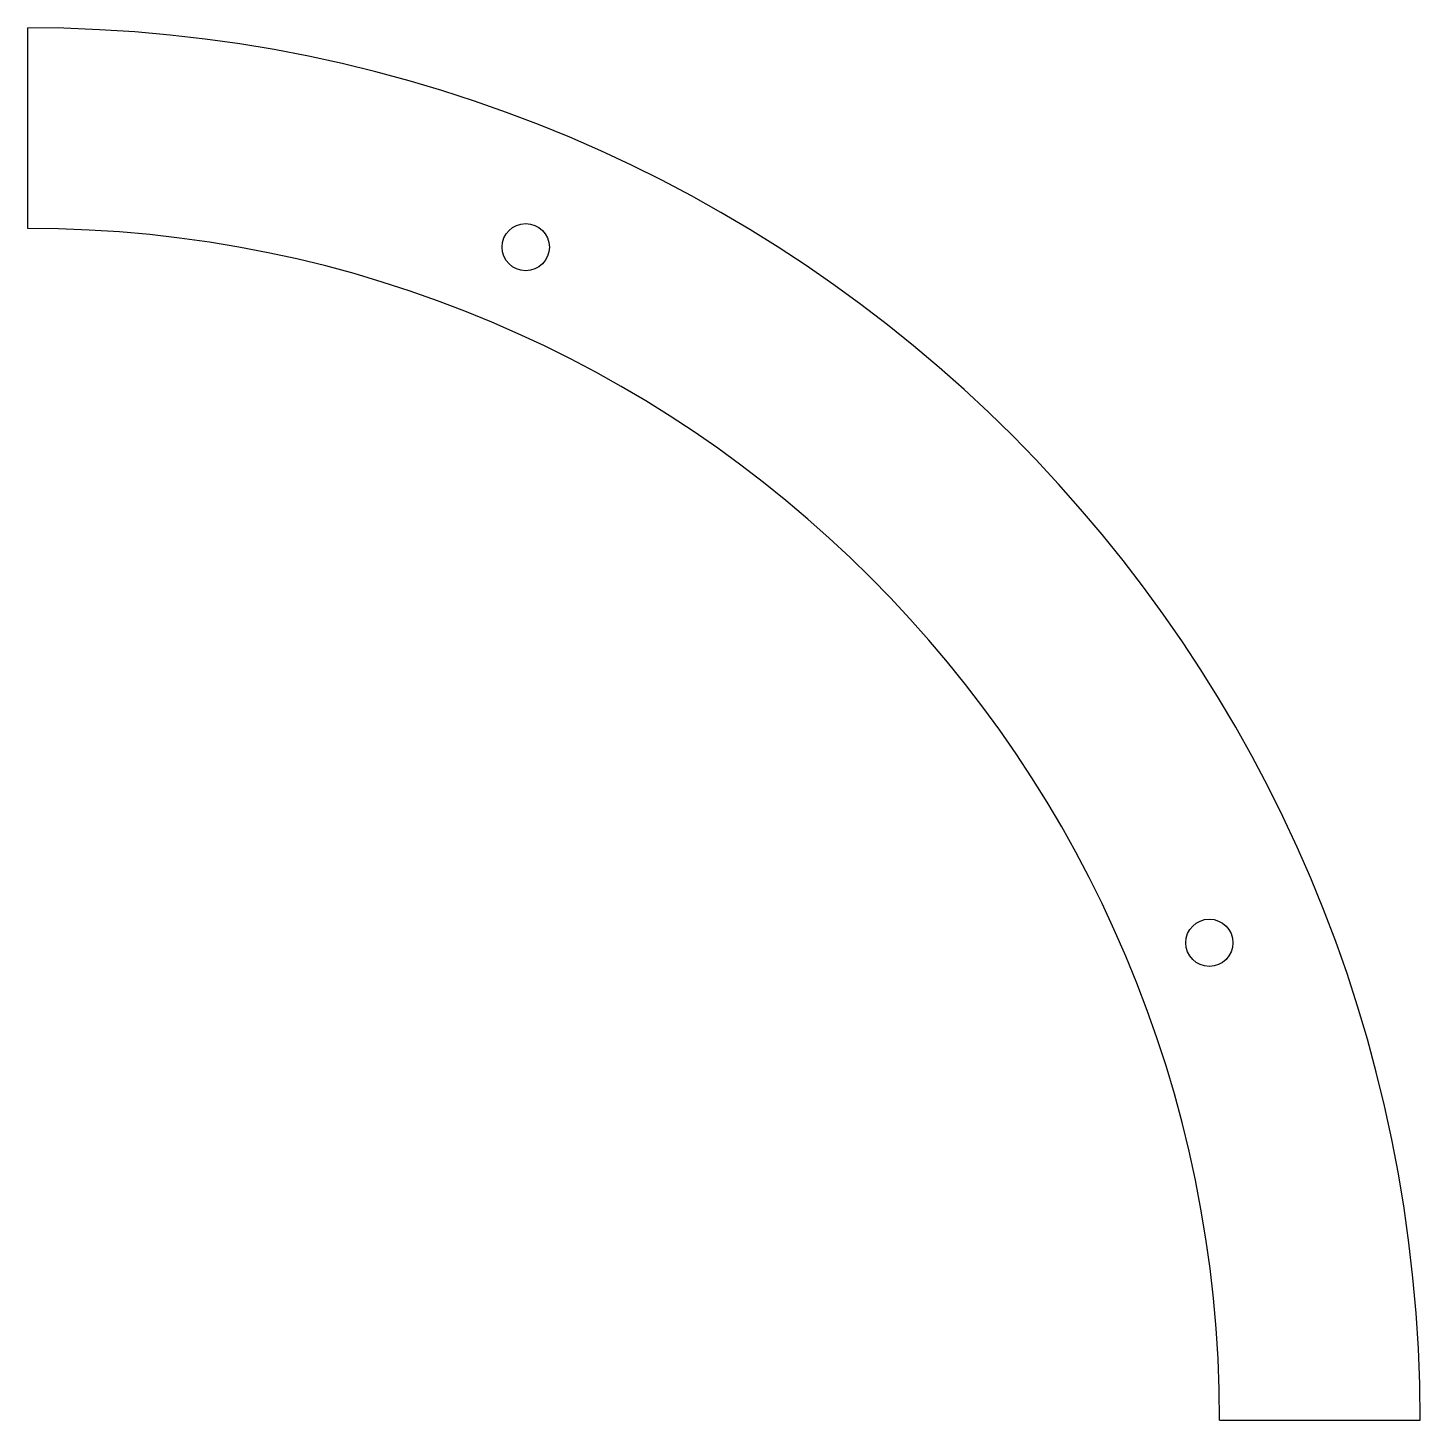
# Model space of a CAD drawing. Header units: millimetres. Extents: x 7514 to 7809, y -10376 to -10081.
import ezdxf

# ---------------------------------------------------------------- set-up
doc = ezdxf.new("R2010")
doc.units = ezdxf.units.MM

msp = doc.modelspace()

# ---------------------------------------------------------------- linework, layer by layer
for p, q in [((7514.36, -10123.01), (7514.36, -10080.51)), ((7766.86, -10375.51), (7809.36, -10375.51))]:
    msp.add_line(p, q)
for centre in [(7619.85, -10126.97), (7764.7, -10274.36)]:
    msp.add_circle(centre, 5)
for radius in [295, 252.5]:
    msp.add_arc((7514.36, -10375.51), radius, 0, 90)

doc.saveas('drawing.dxf')
